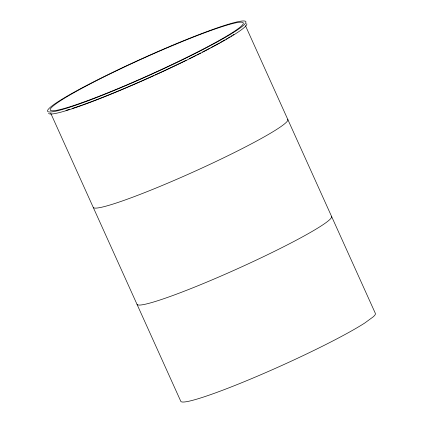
<?xml version="1.0" encoding="UTF-8"?>
<svg xmlns="http://www.w3.org/2000/svg" width="423" height="423" viewBox="0 0 423 423"><rect width="100%" height="100%" fill="white"/><g stroke="black" fill="none" stroke-linecap="round" stroke-linejoin="round"><path stroke-width="0.63" d="M245.435 25.655L375.323 313.316A106.76 8.936 -24.3 0 1 373.313 316.764L364.811 322.982A106.76 8.936 -24.3 0 1 257.776 376.031A106.76 8.936 -24.3 0 1 180.838 401.401L50.681 113.137M331.542 216.354A106.76 8.936 -24.3 0 1 239.333 267.923A106.76 8.936 -24.3 0 1 137.057 304.438M287.762 119.392A106.76 8.936 -24.3 0 1 195.553 170.966A106.76 8.936 -24.3 0 1 93.277 207.482M233.94 34.4A106.76 8.936 -24.3 0 1 233.02 34.987M232.063 35.585A106.76 8.936 -24.3 0 1 231.064 36.204M230.033 36.833A106.76 8.936 -24.3 0 1 228.42 37.806M227.304 38.467A106.76 8.936 -24.3 0 1 226.152 39.143M224.973 39.831A106.76 8.936 -24.3 0 1 220.621 42.311M219.474 42.95A106.76 8.936 -24.3 0 1 210.844 47.656M209.692 48.27A106.76 8.936 -24.3 0 1 202.49 52.034M200.634 52.991A106.76 8.936 -24.3 0 1 196.764 54.964M195.627 55.54A106.76 8.936 -24.3 0 1 189.218 58.744M186.226 60.219A106.76 8.936 -24.3 0 1 177.686 64.365M177.11 64.64A106.76 8.936 -24.3 0 1 155.088 74.929M153.887 75.479A106.76 8.936 -24.3 0 1 127.349 87.164M126.731 87.429A106.76 8.936 -24.3 0 1 82.453 104.962M81.761 105.205A106.76 8.936 -24.3 0 1 72.053 108.515M69.721 109.256A106.76 8.936 -24.3 0 1 65.956 110.403M246.715 23.625A108.759 9.1 -24.3 0 1 152.782 76.161A108.759 9.1 -24.3 0 1 48.592 113.364M82.078 102.641A105.882 8.862 -24.3 0 0 241.189 26.215A105.882 8.862 -24.3 0 0 116.96 70.567A105.882 8.862 -24.3 0 0 82.078 102.641M80.317 103.624A108.759 9.1 -24.3 0 0 243.754 25.121A108.759 9.1 -24.3 0 0 116.145 70.678A108.759 9.1 -24.3 0 0 80.317 103.624"/></g></svg>
